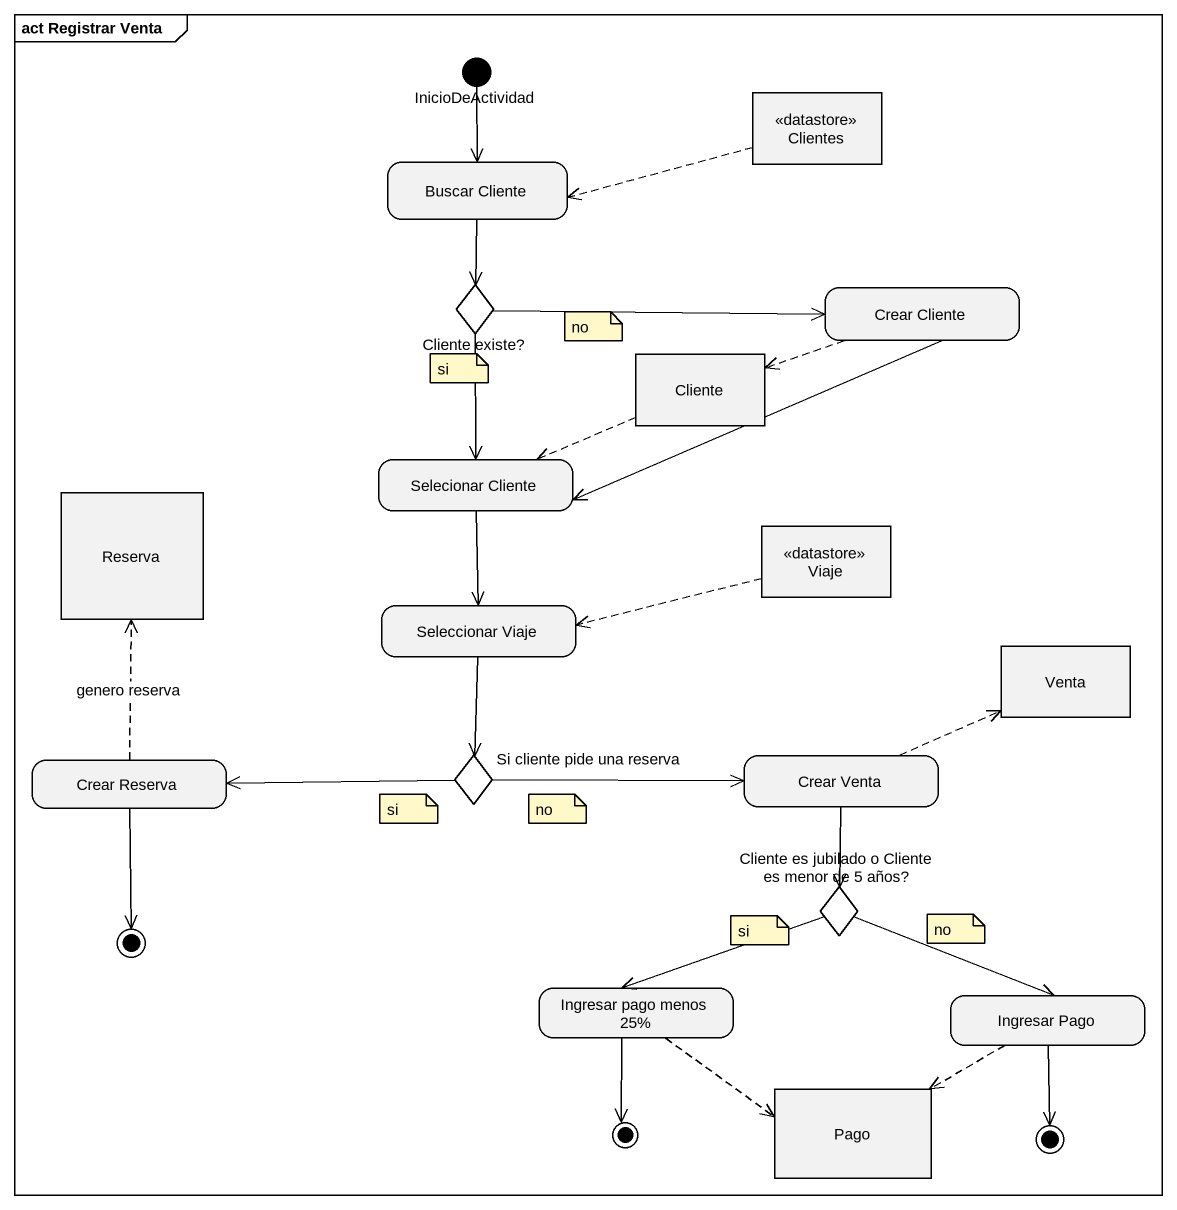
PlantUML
@startuml
mainframe act Registrar Venta
hide empty description
state InicioDeActividad <<start>>
state Clientes <<datastore>>
state "Buscar Cliente" as Buscar_Cliente
state "Cliente existe?" as Cliente_existe <<choice>>
state "Crear Cliente" as Crear_Cliente
state Cliente <<object>>
state Reserva <<object>>
state "Selecionar Cliente" as Selecionar_Cliente
state Viaje <<datastore>>
state "Seleccionar Viaje" as Seleccionar_Viaje
state Venta <<object>>
state "Crear Reserva" as Crear_Reserva
state "Si cliente pide una reserva" as Si_cliente_pide_una_reserva <<choice>>
state "Crear Venta" as Crear_Venta
state "Cliente es jubilado o Cliente es menor de 5 años?" as Cliente_es_jubilado_o <<choice>>
state final1 <<end>>
state "Ingresar pago menos 25%" as Ingresar_pago_menos_25
state "Ingresar Pago" as Ingresar_Pago
state Pago <<object>>
state final2 <<end>>
state final3 <<end>>
InicioDeActividad --> Buscar_Cliente
Clientes -left[dashed]-> Buscar_Cliente
Buscar_Cliente --> Cliente_existe
Cliente_existe -right-> Crear_Cliente
Cliente_existe --> Selecionar_Cliente
Crear_Cliente -left[dashed]-> Cliente
Crear_Cliente -left-> Selecionar_Cliente
Cliente -left[dashed]-> Selecionar_Cliente
Selecionar_Cliente --> Seleccionar_Viaje
Viaje -left[dashed]-> Seleccionar_Viaje
Seleccionar_Viaje --> Si_cliente_pide_una_reserva
Crear_Reserva -up[dashed]-> Reserva : genero reserva
Crear_Reserva --> final1
Si_cliente_pide_una_reserva -left-> Crear_Reserva
Si_cliente_pide_una_reserva -right-> Crear_Venta
Crear_Venta -right[dashed]-> Venta
Crear_Venta --> Cliente_es_jubilado_o
Cliente_es_jubilado_o -left-> Ingresar_pago_menos_25
Cliente_es_jubilado_o -right-> Ingresar_Pago
Ingresar_pago_menos_25 -right[dashed]-> Pago
Ingresar_pago_menos_25 --> final2
Ingresar_Pago -left[dashed]-> Pago
Ingresar_Pago --> final3
note as N1
  no
end note
note as N2
  si
end note
note as N3
  si
end note
note as N4
  no
end note
note as N5
  si
end note
note as N6
  no
end note
@enduml
